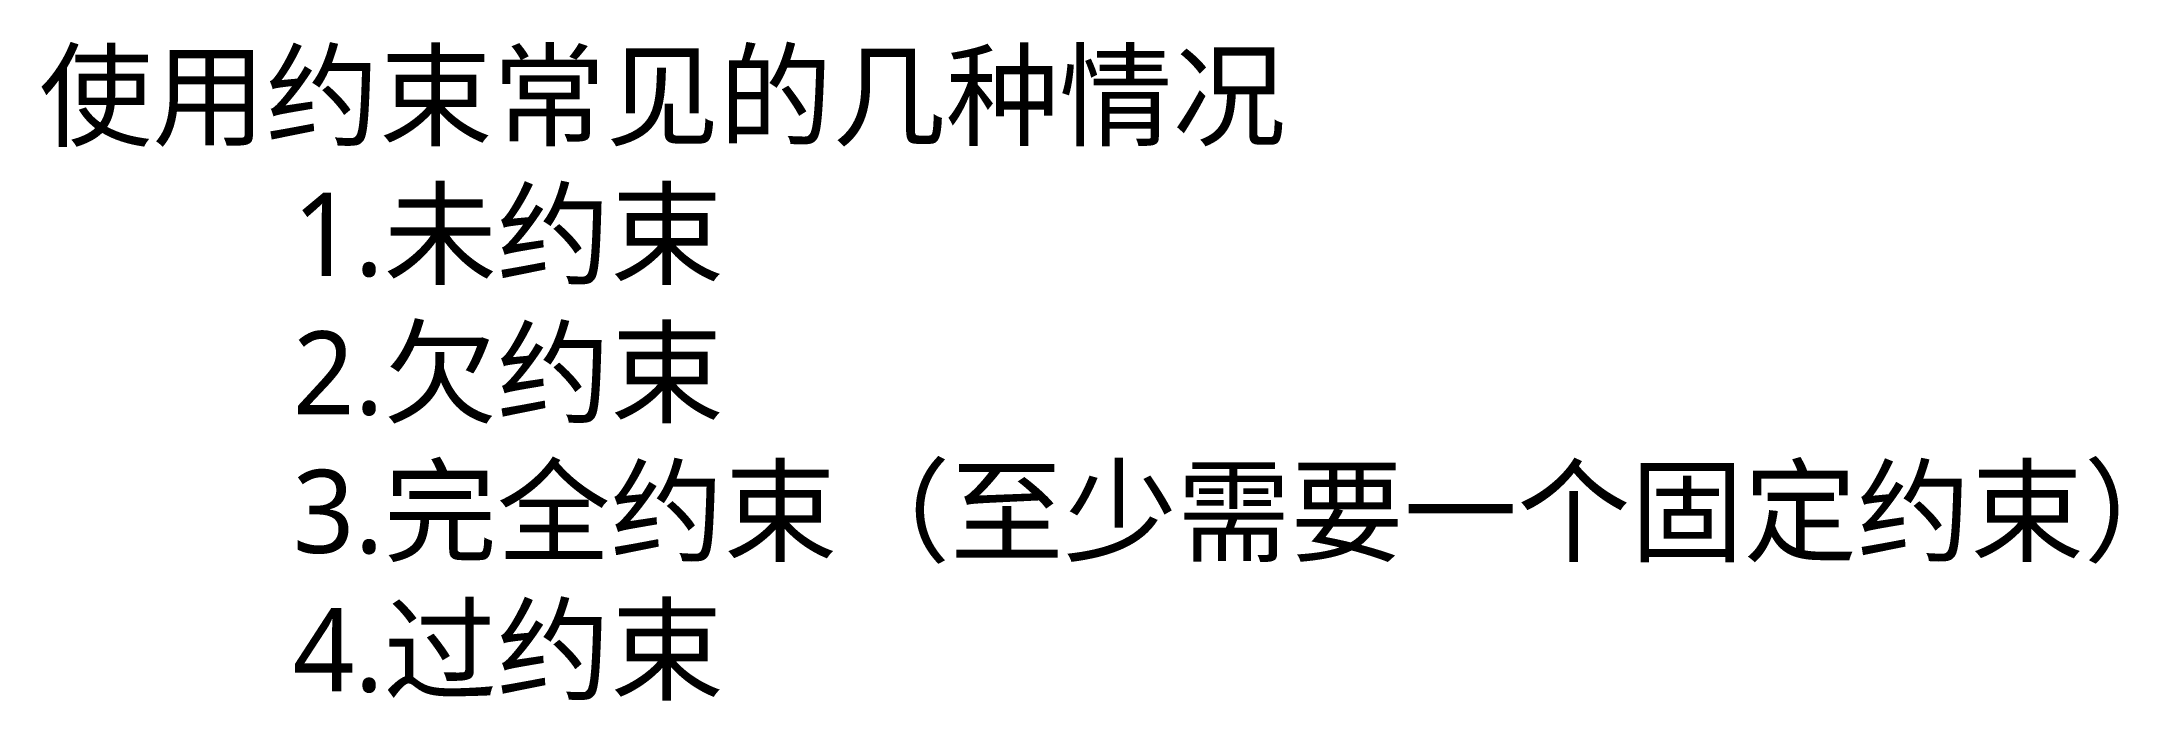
# Model space of a CAD drawing. Header units: millimetres. Extents: x 338 to 440, y 215 to 248.
import ezdxf

# ---------------------------------------------------------------- set-up
doc = ezdxf.new("R2010")
doc.units = ezdxf.units.MM
doc.layers.add('粗实线 @ 1', color=2, linetype='Continuous', lineweight=30)
doc.styles.add('GB3.5', font='gbeitc.shx', dxfattribs={"bigfont": 'gbcbig.shx'})

msp = doc.modelspace()

# ---------------------------------------------------------------- texts
at = {"layer": '粗实线 @ 1', "insert": (338.09, 246.9), "char_height": 3.5, "attachment_point": 1, "style": 'GB3.5'}
msp.add_mtext_dynamic_manual_height_columns('{\\fMicrosoft YaHei|b0|i0|c134|p34;\\H1.16667x;\\C0;使用约束常见的几种情况\\fTimes New Roman|b0|i0|c134|p18;\\P\\pi8.3125;\\fMicrosoft YaHei|b0|i0|c134|p34;   1.未约束 \\P   2.欠约束  \\P   3.完全约束（至少需要一个固定约束）             \\P   4.过约束}', width=158.119, gutter_width=17.5, heights=[47.96], dxfattribs=at)

doc.saveas('drawing.dxf')
